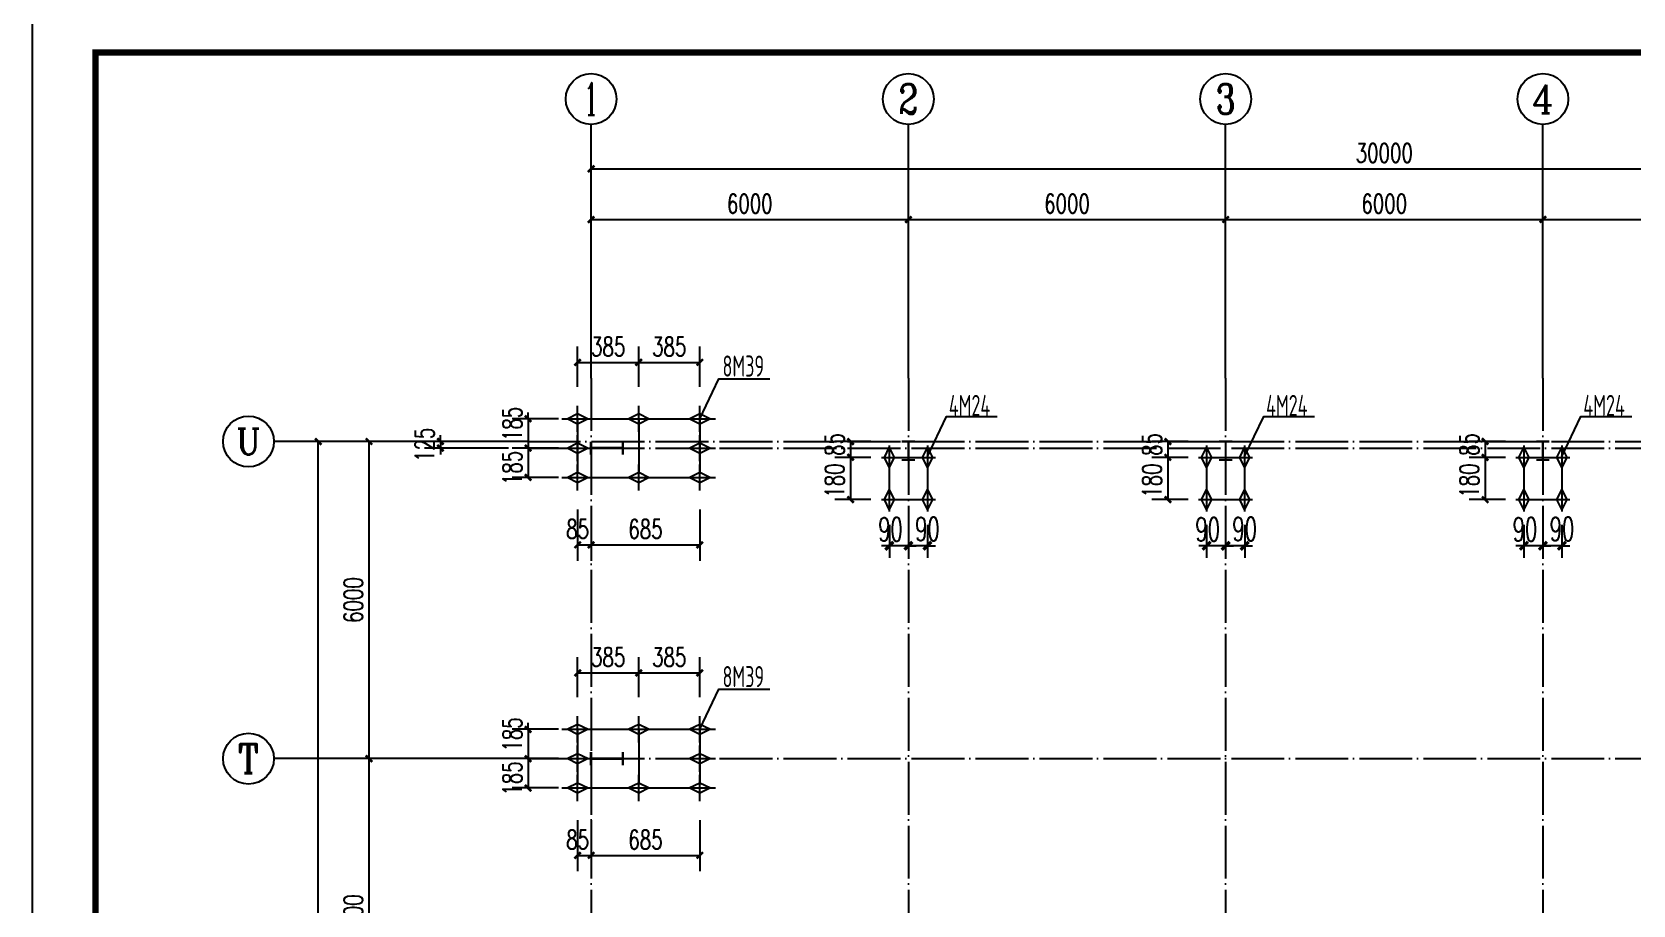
# Model space of a CAD drawing. Extents: x 14207793 to 14719554, y -1675802 to -1228715.
# Drawn here: x 14271205 to 14301482, y -1339819 to -1323302 of the extents above; entities that cross this region are included whole.
import ezdxf
from ezdxf.enums import TextEntityAlignment as Align

# ---------------------------------------------------------------- set-up
doc = ezdxf.new("R2010")
doc.units = 0
doc.header["$LTSCALE"] = 500
doc.header["$MEASUREMENT"] = 0
doc.linetypes.add('DOTE', pattern=[2.42, 2, -0.2, 0.02, -0.2])
doc.layers.get('0').update_dxf_attribs({"linetype": 'CONTINUOUS'})
doc.layers.get('DEFPOINTS').update_dxf_attribs({"color": 140, "linetype": 'CONTINUOUS'})
for name, color, linetype in [('AXIS', 3, 'CONTINUOUS'), ('AXIS_TEXT', 7, 'CONTINUOUS'), ('BOLT', 2, 'CONTINUOUS'), ('DIM', 3, 'CONTINUOUS'), ('DOTE', 8, 'DOTE'), ('PUB_TITLE', 4, 'CONTINUOUS')]:
    doc.layers.add(name, color=color, linetype=linetype)
doc.styles.add('_TCH_AXIS', font='COMPLEX', dxfattribs={"bigfont": 'GBCBIG'})
doc.styles.add('_TCH_DIM_T3', font='SIMPLEX', dxfattribs={"width": 0.705882, "bigfont": 'GBCBIG'})
doc.styles.add('COMPLEX', font='COMPLEX')
doc.styles.add('DIM_FONT', font='SIMPLEX.shx', dxfattribs={"width": 0.6})
doc.styles.add('TSSD_REIN', font='Tssdeng.shx', dxfattribs={"width": 0.65, "bigfont": 'hztxt.shx'})
doc.dimstyles.new('_TCH_ARCH&&120', dxfattribs={"dimtxt": 357, "dimasz": 120, "dimexe": 300, "dimexo": 360, "dimgap": 120, "dimtad": 1, "dimdec": 0, "dimzin": 0, "dimdsep": 46, "dimtxsty": '_TCH_DIM_T3', "dimblk": 'ARCHTICK', "dimcen": 0.09, "dimclrt": 7, "dimazin": 2, "dimtfac": 1, "dimtdec": 0, "dimtix": 1, "dimtmove": 2, "dimatfit": 3, "dimfxl": 0, "dimtolj": 1, "dimtzin": 0, "dimarcsym": 0})
doc.dimstyles.new('DIMN150', dxfattribs={"dimscale": 1.5, "dimtxt": 300, "dimasz": 100, "dimexe": 250, "dimexo": 300, "dimgap": 150, "dimtad": 1, "dimdec": 0, "dimzin": 0, "dimdsep": 46, "dimtxsty": 'DIM_FONT', "dimblk": 'ARCHTICK', "dimcen": 0.09, "dimclrt": 7, "dimazin": 2, "dimtfac": 1, "dimtdec": 0, "dimtix": 1, "dimtmove": 2, "dimatfit": 3, "dimldrblk": 'ARCHTICK', "dimfxl": 0, "dimtolj": 1, "dimtzin": 0, "dimarcsym": 0})

# ---------------------------------------------------------------- blocks, each defined once
blk = doc.blocks.new('_ArchTick')
at = {"color": 0, "linetype": 'ByBlock', "const_width": 0.4}
blk.add_lwpolyline([(-0.5, -0.5), (0.5, 0.5)], dxfattribs=at)
blk = doc.blocks.new('*D167')
at = {"layer": 'AXIS', "color": 0, "lineweight": -2}
for p, q in [((14280218.5228, -1337050), (14277278.5228, -1337050)), ((14277578.5228, -1343050), (14277578.5228, -1337050)), ((14280218.5228, -1343050), (14277278.5228, -1343050))]:
    blk.add_line(p, q, dxfattribs=at)
at = {"layer": 'DEFPOINTS', "color": 0}
for p in [(14277578.5228, -1337050), (14280578.5228, -1337050), (14280578.5228, -1343050)]:
    blk.add_point(p, dxfattribs=at)
at = {"layer": 'AXIS', "color": 0, "lineweight": -2, "xscale": 120, "yscale": 120, "zscale": 120}
for p, rotation in [((14277578.5228, -1337050), 90), ((14277578.5228, -1343050), 270)]:
    blk.add_blockref('_ArchTick', p, dxfattribs=dict(at, rotation=rotation))
at = {"layer": 'AXIS', "color": 7, "insert": (14277280.0228, -1340050), "char_height": 357, "attachment_point": 5, "rotation": 90, "style": '_TCH_DIM_T3'}
blk.add_mtext('\\A1;6000', dxfattribs=at)
blk = doc.blocks.new('*D168')
at = {"layer": 'AXIS', "color": 0, "lineweight": -2}
for p, q in [((14280218.5228, -1331050), (14277278.5228, -1331050)), ((14277578.5228, -1337050), (14277578.5228, -1331050)), ((14280218.5228, -1337050), (14277278.5228, -1337050))]:
    blk.add_line(p, q, dxfattribs=at)
at = {"layer": 'DEFPOINTS', "color": 0}
for p in [(14277578.5228, -1331050), (14280578.5228, -1331050), (14280578.5228, -1337050)]:
    blk.add_point(p, dxfattribs=at)
at = {"layer": 'AXIS', "color": 0, "lineweight": -2, "xscale": 120, "yscale": 120, "zscale": 120}
for p, rotation in [((14277578.5228, -1331050), 90), ((14277578.5228, -1337050), 270)]:
    blk.add_blockref('_ArchTick', p, dxfattribs=dict(at, rotation=rotation))
at = {"layer": 'AXIS', "color": 7, "insert": (14277280.0228, -1334050), "char_height": 357, "attachment_point": 5, "rotation": 90, "style": '_TCH_DIM_T3'}
blk.add_mtext('\\A1;6000', dxfattribs=at)
blk = doc.blocks.new('*D169')
at = {"layer": 'AXIS', "color": 0, "lineweight": -2}
for p, q in [((14280218.5228, -1331050), (14276318.5228, -1331050)), ((14276618.5228, -1441450), (14276618.5228, -1331050)), ((14280218.5228, -1441450), (14276318.5228, -1441450))]:
    blk.add_line(p, q, dxfattribs=at)
at = {"layer": 'DEFPOINTS', "color": 0}
for p in [(14276618.5228, -1331050), (14280578.5228, -1331050), (14280578.5228, -1441450)]:
    blk.add_point(p, dxfattribs=at)
at = {"layer": 'AXIS', "color": 0, "lineweight": -2, "xscale": 120, "yscale": 120, "zscale": 120}
for p, rotation in [((14276618.5228, -1331050), 90), ((14276618.5228, -1441450), 270)]:
    blk.add_blockref('_ArchTick', p, dxfattribs=dict(at, rotation=rotation))
at = {"layer": 'AXIS', "color": 7, "insert": (14276320.0228, -1386250), "char_height": 357, "attachment_point": 5, "rotation": 90, "style": '_TCH_DIM_T3'}
blk.add_mtext('\\A1;110400', dxfattribs=at)
blk = doc.blocks.new('*D176')
at = {"layer": 'AXIS', "color": 0, "lineweight": -2}
for p, q in [((14281778.5228, -1329490), (14281778.5228, -1326550)), ((14287778.5228, -1329490), (14287778.5228, -1326550)), ((14281778.5228, -1326850), (14287778.5228, -1326850))]:
    blk.add_line(p, q, dxfattribs=at)
at = {"layer": 'DEFPOINTS', "color": 0}
for p in [(14287778.5228, -1326850), (14281778.5228, -1329850), (14287778.5228, -1329850)]:
    blk.add_point(p, dxfattribs=at)
at = {"layer": 'AXIS', "color": 0, "lineweight": -2, "xscale": 120, "yscale": 120, "zscale": 120, "rotation": 180}
blk.add_blockref('_ArchTick', (14281778.5228, -1326850), dxfattribs=at)
at = {"layer": 'AXIS', "color": 0, "lineweight": -2, "xscale": 120, "yscale": 120, "zscale": 120}
blk.add_blockref('_ArchTick', (14287778.5228, -1326850), dxfattribs=at)
at = {"layer": 'AXIS', "color": 7, "insert": (14284778.5228, -1326551.5), "char_height": 357, "attachment_point": 5, "style": '_TCH_DIM_T3'}
blk.add_mtext('\\A1;6000', dxfattribs=at)
blk = doc.blocks.new('*D177')
at = {"layer": 'AXIS', "color": 0, "lineweight": -2}
for p, q in [((14287778.5228, -1329490), (14287778.5228, -1326550)), ((14293778.5228, -1329490), (14293778.5228, -1326550)), ((14287778.5228, -1326850), (14293778.5228, -1326850))]:
    blk.add_line(p, q, dxfattribs=at)
at = {"layer": 'DEFPOINTS', "color": 0}
for p in [(14293778.5228, -1326850), (14287778.5228, -1329850), (14293778.5228, -1329850)]:
    blk.add_point(p, dxfattribs=at)
at = {"layer": 'AXIS', "color": 0, "lineweight": -2, "xscale": 120, "yscale": 120, "zscale": 120, "rotation": 180}
blk.add_blockref('_ArchTick', (14287778.5228, -1326850), dxfattribs=at)
at = {"layer": 'AXIS', "color": 0, "lineweight": -2, "xscale": 120, "yscale": 120, "zscale": 120}
blk.add_blockref('_ArchTick', (14293778.5228, -1326850), dxfattribs=at)
at = {"layer": 'AXIS', "color": 7, "insert": (14290778.5228, -1326551.5), "char_height": 357, "attachment_point": 5, "style": '_TCH_DIM_T3'}
blk.add_mtext('\\A1;6000', dxfattribs=at)
blk = doc.blocks.new('*D178')
at = {"layer": 'AXIS', "color": 0, "lineweight": -2}
for p, q in [((14293778.5228, -1329490), (14293778.5228, -1326550)), ((14299778.5228, -1329490), (14299778.5228, -1326550)), ((14293778.5228, -1326850), (14299778.5228, -1326850))]:
    blk.add_line(p, q, dxfattribs=at)
at = {"layer": 'DEFPOINTS', "color": 0}
for p in [(14299778.5228, -1326850), (14293778.5228, -1329850), (14299778.5228, -1329850)]:
    blk.add_point(p, dxfattribs=at)
at = {"layer": 'AXIS', "color": 0, "lineweight": -2, "xscale": 120, "yscale": 120, "zscale": 120, "rotation": 180}
blk.add_blockref('_ArchTick', (14293778.5228, -1326850), dxfattribs=at)
at = {"layer": 'AXIS', "color": 0, "lineweight": -2, "xscale": 120, "yscale": 120, "zscale": 120}
blk.add_blockref('_ArchTick', (14299778.5228, -1326850), dxfattribs=at)
at = {"layer": 'AXIS', "color": 7, "insert": (14296778.5228, -1326551.5), "char_height": 357, "attachment_point": 5, "style": '_TCH_DIM_T3'}
blk.add_mtext('\\A1;6000', dxfattribs=at)
blk = doc.blocks.new('*D179')
at = {"layer": 'AXIS', "color": 0, "lineweight": -2}
for p, q in [((14299778.5228, -1329490), (14299778.5228, -1326550)), ((14305778.5228, -1329490), (14305778.5228, -1326550)), ((14299778.5228, -1326850), (14305778.5228, -1326850))]:
    blk.add_line(p, q, dxfattribs=at)
at = {"layer": 'DEFPOINTS', "color": 0}
for p in [(14305778.5228, -1326850), (14299778.5228, -1329850), (14305778.5228, -1329850)]:
    blk.add_point(p, dxfattribs=at)
at = {"layer": 'AXIS', "color": 0, "lineweight": -2, "xscale": 120, "yscale": 120, "zscale": 120, "rotation": 180}
blk.add_blockref('_ArchTick', (14299778.5228, -1326850), dxfattribs=at)
at = {"layer": 'AXIS', "color": 0, "lineweight": -2, "xscale": 120, "yscale": 120, "zscale": 120}
blk.add_blockref('_ArchTick', (14305778.5228, -1326850), dxfattribs=at)
at = {"layer": 'AXIS', "color": 7, "insert": (14302778.5228, -1326551.5), "char_height": 357, "attachment_point": 5, "style": '_TCH_DIM_T3'}
blk.add_mtext('\\A1;6000', dxfattribs=at)
blk = doc.blocks.new('*D181')
at = {"layer": 'AXIS', "color": 0, "lineweight": -2}
for p, q in [((14281778.5228, -1329490), (14281778.5228, -1325590)), ((14311778.5228, -1329490), (14311778.5228, -1325590)), ((14281778.5228, -1325890), (14311778.5228, -1325890))]:
    blk.add_line(p, q, dxfattribs=at)
at = {"layer": 'DEFPOINTS', "color": 0}
for p in [(14311778.5228, -1325890), (14281778.5228, -1329850), (14311778.5228, -1329850)]:
    blk.add_point(p, dxfattribs=at)
at = {"layer": 'AXIS', "color": 0, "lineweight": -2, "xscale": 120, "yscale": 120, "zscale": 120, "rotation": 180}
blk.add_blockref('_ArchTick', (14281778.5228, -1325890), dxfattribs=at)
at = {"layer": 'AXIS', "color": 0, "lineweight": -2, "xscale": 120, "yscale": 120, "zscale": 120}
blk.add_blockref('_ArchTick', (14311778.5228, -1325890), dxfattribs=at)
at = {"layer": 'AXIS', "color": 7, "insert": (14296778.5228, -1325591.5), "char_height": 357, "attachment_point": 5, "style": '_TCH_DIM_T3'}
blk.add_mtext('\\A1;30000', dxfattribs=at)
blk = doc.blocks.new('_AXISO')
blk.add_circle((0, 0), 0.5)
at = {"layer": 'AXIS_TEXT', "style": 'COMPLEX', "width": 1.041667}
blk.add_attdef('A', text='', height=0.56, dxfattribs=at).set_placement((-0.25, -0.28), (0.25, -0.28), align=Align.FIT)
blk = doc.blocks.new('A$C26C85C36')
at = {"color": 6, "const_width": 40}
for points in [[(-125, 0), (125, 0)], [(0, 0), (0, -350)], [(-125, -350), (125, -350)]]:
    blk.add_lwpolyline(points, dxfattribs=at)
blk = doc.blocks.new('*D1205')
at = {"layer": 'AXIS', "color": 0, "lineweight": -2}
for p, q in [((14287779, -1332625), (14287779, -1333248)), ((14288139, -1332625), (14288139, -1333248)), ((14287779, -1333023), (14287629, -1333023)), ((14288139, -1333023), (14287779, -1333023)), ((14288139, -1333023), (14288289, -1333023))]:
    blk.add_line(p, q, dxfattribs=at)
at = {"layer": 'DEFPOINTS', "color": 0}
for p in [(14287779, -1332175), (14288139, -1332175), (14287779, -1333023)]:
    blk.add_point(p, dxfattribs=at)
at = {"layer": 'AXIS', "color": 0, "lineweight": -2, "xscale": 150, "yscale": 150, "zscale": 150}
blk.add_blockref('_ArchTick', (14287779, -1333023), dxfattribs=at)
at = {"layer": 'AXIS', "color": 0, "lineweight": -2, "xscale": 150, "yscale": 150, "zscale": 150, "rotation": 180}
blk.add_blockref('_ArchTick', (14288139, -1333023), dxfattribs=at)
at = {"layer": 'AXIS', "color": 7, "insert": (14288139, -1332705), "char_height": 450, "attachment_point": 5, "style": 'DIM_FONT'}
blk.add_mtext('\\A1;90', dxfattribs=at)
blk = doc.blocks.new('*D1206')
at = {"layer": 'AXIS', "color": 0, "lineweight": -2}
for p, q in [((14287419, -1332625), (14287419, -1333248)), ((14287779, -1332625), (14287779, -1333248)), ((14287419, -1333023), (14287269, -1333023)), ((14287779, -1333023), (14287419, -1333023)), ((14287779, -1333023), (14287929, -1333023))]:
    blk.add_line(p, q, dxfattribs=at)
at = {"layer": 'DEFPOINTS', "color": 0}
for p in [(14287419, -1332175), (14287779, -1332175), (14287419, -1333023)]:
    blk.add_point(p, dxfattribs=at)
at = {"layer": 'AXIS', "color": 0, "lineweight": -2, "xscale": 150, "yscale": 150, "zscale": 150}
blk.add_blockref('_ArchTick', (14287419, -1333023), dxfattribs=at)
at = {"layer": 'AXIS', "color": 0, "lineweight": -2, "xscale": 150, "yscale": 150, "zscale": 150, "rotation": 180}
blk.add_blockref('_ArchTick', (14287779, -1333023), dxfattribs=at)
at = {"layer": 'AXIS', "color": 7, "insert": (14287440, -1332712), "char_height": 450, "attachment_point": 5, "style": 'DIM_FONT'}
blk.add_mtext('\\A1;90', dxfattribs=at)
blk = doc.blocks.new('*D1207')
at = {"layer": 'AXIS', "color": 0, "lineweight": -2}
for p, q in [((14287069, -1331050), (14286386, -1331050)), ((14286686, -1331050), (14286686, -1331350)), ((14287069, -1331350), (14286386, -1331350))]:
    blk.add_line(p, q, dxfattribs=at)
at = {"layer": 'DEFPOINTS', "color": 0}
for p in [(14287429, -1331050), (14286686, -1331350), (14287429, -1331350)]:
    blk.add_point(p, dxfattribs=at)
at = {"layer": 'AXIS', "color": 0, "lineweight": -2, "xscale": 120, "yscale": 120, "zscale": 120}
for p, rotation in [((14286686, -1331050), 90), ((14286686, -1331350), 270)]:
    blk.add_blockref('_ArchTick', p, dxfattribs=dict(at, rotation=rotation))
at = {"layer": 'AXIS', "color": 7, "insert": (14286386, -1331107), "char_height": 357, "attachment_point": 5, "rotation": 90, "style": '_TCH_DIM_T3'}
blk.add_mtext('\\A1;85', dxfattribs=at)
blk = doc.blocks.new('*D1208')
at = {"layer": 'AXIS', "color": 0, "lineweight": -2}
for p, q in [((14287069, -1331350), (14286386, -1331350)), ((14286686, -1331350), (14286686, -1332150)), ((14287069, -1332150), (14286386, -1332150))]:
    blk.add_line(p, q, dxfattribs=at)
at = {"layer": 'DEFPOINTS', "color": 0}
for p in [(14287429, -1331350), (14286686, -1332150), (14287429, -1332150)]:
    blk.add_point(p, dxfattribs=at)
at = {"layer": 'AXIS', "color": 0, "lineweight": -2, "xscale": 120, "yscale": 120, "zscale": 120}
for p, rotation in [((14286686, -1331350), 90), ((14286686, -1332150), 270)]:
    blk.add_blockref('_ArchTick', p, dxfattribs=dict(at, rotation=rotation))
at = {"layer": 'AXIS', "color": 7, "insert": (14286386, -1331790), "char_height": 357, "attachment_point": 5, "rotation": 90, "style": '_TCH_DIM_T3'}
blk.add_mtext('\\A1;180', dxfattribs=at)
blk = doc.blocks.new('*D1209')
at = {"layer": 'AXIS', "color": 0, "lineweight": -2}
for p, q in [((14293779, -1332625), (14293779, -1333248)), ((14294139, -1332625), (14294139, -1333248)), ((14293779, -1333023), (14293629, -1333023)), ((14294139, -1333023), (14293779, -1333023)), ((14294139, -1333023), (14294289, -1333023))]:
    blk.add_line(p, q, dxfattribs=at)
at = {"layer": 'DEFPOINTS', "color": 0}
for p in [(14293779, -1332175), (14294139, -1332175), (14293779, -1333023)]:
    blk.add_point(p, dxfattribs=at)
at = {"layer": 'AXIS', "color": 0, "lineweight": -2, "xscale": 150, "yscale": 150, "zscale": 150}
blk.add_blockref('_ArchTick', (14293779, -1333023), dxfattribs=at)
at = {"layer": 'AXIS', "color": 0, "lineweight": -2, "xscale": 150, "yscale": 150, "zscale": 150, "rotation": 180}
blk.add_blockref('_ArchTick', (14294139, -1333023), dxfattribs=at)
at = {"layer": 'AXIS', "color": 7, "insert": (14294139, -1332705), "char_height": 450, "attachment_point": 5, "style": 'DIM_FONT'}
blk.add_mtext('\\A1;90', dxfattribs=at)
blk = doc.blocks.new('*D1210')
at = {"layer": 'AXIS', "color": 0, "lineweight": -2}
for p, q in [((14293419, -1332625), (14293419, -1333248)), ((14293779, -1332625), (14293779, -1333248)), ((14293419, -1333023), (14293269, -1333023)), ((14293779, -1333023), (14293419, -1333023)), ((14293779, -1333023), (14293929, -1333023))]:
    blk.add_line(p, q, dxfattribs=at)
at = {"layer": 'DEFPOINTS', "color": 0}
for p in [(14293419, -1332175), (14293779, -1332175), (14293419, -1333023)]:
    blk.add_point(p, dxfattribs=at)
at = {"layer": 'AXIS', "color": 0, "lineweight": -2, "xscale": 150, "yscale": 150, "zscale": 150}
blk.add_blockref('_ArchTick', (14293419, -1333023), dxfattribs=at)
at = {"layer": 'AXIS', "color": 0, "lineweight": -2, "xscale": 150, "yscale": 150, "zscale": 150, "rotation": 180}
blk.add_blockref('_ArchTick', (14293779, -1333023), dxfattribs=at)
at = {"layer": 'AXIS', "color": 7, "insert": (14293440, -1332712), "char_height": 450, "attachment_point": 5, "style": 'DIM_FONT'}
blk.add_mtext('\\A1;90', dxfattribs=at)
blk = doc.blocks.new('*D1211')
at = {"layer": 'AXIS', "color": 0, "lineweight": -2}
for p, q in [((14293069, -1331050), (14292386, -1331050)), ((14292686, -1331050), (14292686, -1331350)), ((14293069, -1331350), (14292386, -1331350))]:
    blk.add_line(p, q, dxfattribs=at)
at = {"layer": 'DEFPOINTS', "color": 0}
for p in [(14293429, -1331050), (14292686, -1331350), (14293429, -1331350)]:
    blk.add_point(p, dxfattribs=at)
at = {"layer": 'AXIS', "color": 0, "lineweight": -2, "xscale": 120, "yscale": 120, "zscale": 120}
for p, rotation in [((14292686, -1331050), 90), ((14292686, -1331350), 270)]:
    blk.add_blockref('_ArchTick', p, dxfattribs=dict(at, rotation=rotation))
at = {"layer": 'AXIS', "color": 7, "insert": (14292386, -1331107), "char_height": 357, "attachment_point": 5, "rotation": 90, "style": '_TCH_DIM_T3'}
blk.add_mtext('\\A1;85', dxfattribs=at)
blk = doc.blocks.new('*D1212')
at = {"layer": 'AXIS', "color": 0, "lineweight": -2}
for p, q in [((14293069, -1331350), (14292386, -1331350)), ((14292686, -1331350), (14292686, -1332150)), ((14293069, -1332150), (14292386, -1332150))]:
    blk.add_line(p, q, dxfattribs=at)
at = {"layer": 'DEFPOINTS', "color": 0}
for p in [(14293429, -1331350), (14292686, -1332150), (14293429, -1332150)]:
    blk.add_point(p, dxfattribs=at)
at = {"layer": 'AXIS', "color": 0, "lineweight": -2, "xscale": 120, "yscale": 120, "zscale": 120}
for p, rotation in [((14292686, -1331350), 90), ((14292686, -1332150), 270)]:
    blk.add_blockref('_ArchTick', p, dxfattribs=dict(at, rotation=rotation))
at = {"layer": 'AXIS', "color": 7, "insert": (14292386, -1331790), "char_height": 357, "attachment_point": 5, "rotation": 90, "style": '_TCH_DIM_T3'}
blk.add_mtext('\\A1;180', dxfattribs=at)
blk = doc.blocks.new('*D1213')
at = {"layer": 'AXIS', "color": 0, "lineweight": -2}
for p, q in [((14299779, -1332625), (14299779, -1333248)), ((14300139, -1332625), (14300139, -1333248)), ((14299779, -1333023), (14299629, -1333023)), ((14300139, -1333023), (14299779, -1333023)), ((14300139, -1333023), (14300289, -1333023))]:
    blk.add_line(p, q, dxfattribs=at)
at = {"layer": 'DEFPOINTS', "color": 0}
for p in [(14299779, -1332175), (14300139, -1332175), (14299779, -1333023)]:
    blk.add_point(p, dxfattribs=at)
at = {"layer": 'AXIS', "color": 0, "lineweight": -2, "xscale": 150, "yscale": 150, "zscale": 150}
blk.add_blockref('_ArchTick', (14299779, -1333023), dxfattribs=at)
at = {"layer": 'AXIS', "color": 0, "lineweight": -2, "xscale": 150, "yscale": 150, "zscale": 150, "rotation": 180}
blk.add_blockref('_ArchTick', (14300139, -1333023), dxfattribs=at)
at = {"layer": 'AXIS', "color": 7, "insert": (14300139, -1332705), "char_height": 450, "attachment_point": 5, "style": 'DIM_FONT'}
blk.add_mtext('\\A1;90', dxfattribs=at)
blk = doc.blocks.new('*D1214')
at = {"layer": 'AXIS', "color": 0, "lineweight": -2}
for p, q in [((14299419, -1332625), (14299419, -1333248)), ((14299779, -1332625), (14299779, -1333248)), ((14299419, -1333023), (14299269, -1333023)), ((14299779, -1333023), (14299419, -1333023)), ((14299779, -1333023), (14299929, -1333023))]:
    blk.add_line(p, q, dxfattribs=at)
at = {"layer": 'DEFPOINTS', "color": 0}
for p in [(14299419, -1332175), (14299779, -1332175), (14299419, -1333023)]:
    blk.add_point(p, dxfattribs=at)
at = {"layer": 'AXIS', "color": 0, "lineweight": -2, "xscale": 150, "yscale": 150, "zscale": 150}
blk.add_blockref('_ArchTick', (14299419, -1333023), dxfattribs=at)
at = {"layer": 'AXIS', "color": 0, "lineweight": -2, "xscale": 150, "yscale": 150, "zscale": 150, "rotation": 180}
blk.add_blockref('_ArchTick', (14299779, -1333023), dxfattribs=at)
at = {"layer": 'AXIS', "color": 7, "insert": (14299440, -1332712), "char_height": 450, "attachment_point": 5, "style": 'DIM_FONT'}
blk.add_mtext('\\A1;90', dxfattribs=at)
blk = doc.blocks.new('*D1215')
at = {"layer": 'AXIS', "color": 0, "lineweight": -2}
for p, q in [((14299069, -1331050), (14298386, -1331050)), ((14298686, -1331050), (14298686, -1331350)), ((14299069, -1331350), (14298386, -1331350))]:
    blk.add_line(p, q, dxfattribs=at)
at = {"layer": 'DEFPOINTS', "color": 0}
for p in [(14299429, -1331050), (14298686, -1331350), (14299429, -1331350)]:
    blk.add_point(p, dxfattribs=at)
at = {"layer": 'AXIS', "color": 0, "lineweight": -2, "xscale": 120, "yscale": 120, "zscale": 120}
for p, rotation in [((14298686, -1331050), 90), ((14298686, -1331350), 270)]:
    blk.add_blockref('_ArchTick', p, dxfattribs=dict(at, rotation=rotation))
at = {"layer": 'AXIS', "color": 7, "insert": (14298386, -1331107), "char_height": 357, "attachment_point": 5, "rotation": 90, "style": '_TCH_DIM_T3'}
blk.add_mtext('\\A1;85', dxfattribs=at)
blk = doc.blocks.new('*D1216')
at = {"layer": 'AXIS', "color": 0, "lineweight": -2}
for p, q in [((14299069, -1331350), (14298386, -1331350)), ((14298686, -1331350), (14298686, -1332150)), ((14299069, -1332150), (14298386, -1332150))]:
    blk.add_line(p, q, dxfattribs=at)
at = {"layer": 'DEFPOINTS', "color": 0}
for p in [(14299429, -1331350), (14298686, -1332150), (14299429, -1332150)]:
    blk.add_point(p, dxfattribs=at)
at = {"layer": 'AXIS', "color": 0, "lineweight": -2, "xscale": 120, "yscale": 120, "zscale": 120}
for p, rotation in [((14298686, -1331350), 90), ((14298686, -1332150), 270)]:
    blk.add_blockref('_ArchTick', p, dxfattribs=dict(at, rotation=rotation))
at = {"layer": 'AXIS', "color": 7, "insert": (14298386, -1331790), "char_height": 357, "attachment_point": 5, "rotation": 90, "style": '_TCH_DIM_T3'}
blk.add_mtext('\\A1;180', dxfattribs=at)
blk = doc.blocks.new('*D1221')
at = {"layer": 'AXIS', "color": 0, "lineweight": -2}
for p, q in [((14278928, -1331050), (14278928, -1330930)), ((14280219, -1331050), (14278628, -1331050)), ((14280219, -1331175), (14278628, -1331175)), ((14278928, -1331050), (14278928, -1331175)), ((14278928, -1331175), (14278928, -1331295))]:
    blk.add_line(p, q, dxfattribs=at)
at = {"layer": 'DEFPOINTS', "color": 0}
for p in [(14278928, -1331175), (14280579, -1331050), (14280579, -1331175)]:
    blk.add_point(p, dxfattribs=at)
at = {"layer": 'AXIS', "color": 0, "lineweight": -2, "xscale": 120, "yscale": 120, "zscale": 120}
for p, rotation in [((14278928, -1331050), 270), ((14278928, -1331175), 90)]:
    blk.add_blockref('_ArchTick', p, dxfattribs=dict(at, rotation=rotation))
at = {"layer": 'AXIS', "color": 7, "insert": (14278629, -1331112), "char_height": 357, "attachment_point": 5, "rotation": 90, "style": '_TCH_DIM_T3'}
blk.add_mtext('\\A1;125', dxfattribs=at)
blk = doc.blocks.new('A$C3FC647B0')
at = {"color": 6, "const_width": 50}
for points in [[(0, 125), (0, -125)], [(0, 0), (600, 0)], [(600, 125), (600, -125)]]:
    blk.add_lwpolyline(points, dxfattribs=at)
blk = doc.blocks.new('A$C373D4424')
at = {"layer": 'BOLT'}
for p, q in [((-300, 0), (300, 0)), ((0, -248), (0, 248))]:
    blk.add_line(p, q, dxfattribs=at)
blk.add_lwpolyline([(0, -100), (-200, 0), (0, 100), (200, 0)], close=True, dxfattribs=at)
blk = doc.blocks.new('*D1224')
at = {"layer": 'AXIS', "color": 0, "lineweight": -2}
for p, q in [((14281164, -1330620), (14280286, -1330620)), ((14280586, -1330620), (14280586, -1330500)), ((14280586, -1330620), (14280586, -1331175)), ((14281164, -1331175), (14280286, -1331175)), ((14280586, -1331175), (14280586, -1331295))]:
    blk.add_line(p, q, dxfattribs=at)
at = {"layer": 'DEFPOINTS', "color": 0}
for p in [(14281524, -1330620), (14280586, -1331175), (14281524, -1331175)]:
    blk.add_point(p, dxfattribs=at)
at = {"layer": 'AXIS', "color": 0, "lineweight": -2, "xscale": 120, "yscale": 120, "zscale": 120}
for p, rotation in [((14280586, -1330620), 270), ((14280586, -1331175), 90)]:
    blk.add_blockref('_ArchTick', p, dxfattribs=dict(at, rotation=rotation))
at = {"layer": 'AXIS', "color": 7, "insert": (14280290, -1330718), "char_height": 357, "attachment_point": 5, "rotation": 90, "style": '_TCH_DIM_T3'}
blk.add_mtext('\\A1;185', dxfattribs=at)
blk = doc.blocks.new('*D1225')
at = {"layer": 'AXIS', "color": 0, "lineweight": -2}
for p, q in [((14281164, -1331175), (14280286, -1331175)), ((14280586, -1331175), (14280586, -1331730)), ((14281164, -1331730), (14280286, -1331730))]:
    blk.add_line(p, q, dxfattribs=at)
at = {"layer": 'DEFPOINTS', "color": 0}
for p in [(14281524, -1331175), (14280586, -1331730), (14281524, -1331730)]:
    blk.add_point(p, dxfattribs=at)
at = {"layer": 'AXIS', "color": 0, "lineweight": -2, "xscale": 120, "yscale": 120, "zscale": 120}
for p, rotation in [((14280586, -1331175), 90), ((14280586, -1331730), 270)]:
    blk.add_blockref('_ArchTick', p, dxfattribs=dict(at, rotation=rotation))
at = {"layer": 'AXIS', "color": 7, "insert": (14280287, -1331550), "char_height": 357, "attachment_point": 5, "rotation": 90, "style": '_TCH_DIM_T3'}
blk.add_mtext('\\A1;185', dxfattribs=at)
blk = doc.blocks.new('*D1226')
at = {"layer": 'AXIS', "color": 0, "lineweight": -2}
for p, q in [((14281524, -1332338), (14281524, -1333305)), ((14281779, -1332338), (14281779, -1333305)), ((14281524, -1333005), (14281779, -1333005))]:
    blk.add_line(p, q, dxfattribs=at)
at = {"layer": 'DEFPOINTS', "color": 0}
for p in [(14281524, -1331978), (14281779, -1331978), (14281779, -1333005)]:
    blk.add_point(p, dxfattribs=at)
at = {"layer": 'AXIS', "color": 0, "lineweight": -2, "xscale": 120, "yscale": 120, "zscale": 120, "rotation": 180}
blk.add_blockref('_ArchTick', (14281524, -1333005), dxfattribs=at)
at = {"layer": 'AXIS', "color": 0, "lineweight": -2, "xscale": 120, "yscale": 120, "zscale": 120}
blk.add_blockref('_ArchTick', (14281779, -1333005), dxfattribs=at)
at = {"layer": 'AXIS', "color": 7, "insert": (14281524, -1332707), "char_height": 357, "attachment_point": 5, "style": '_TCH_DIM_T3'}
blk.add_mtext('\\A1;85', dxfattribs=at)
blk = doc.blocks.new('*D1227')
at = {"layer": 'AXIS', "color": 0, "lineweight": -2}
for p, q in [((14281779, -1332338), (14281779, -1333305)), ((14283834, -1332338), (14283834, -1333305)), ((14281779, -1333005), (14283834, -1333005))]:
    blk.add_line(p, q, dxfattribs=at)
at = {"layer": 'DEFPOINTS', "color": 0}
for p in [(14281779, -1331978), (14283834, -1331978), (14283834, -1333005)]:
    blk.add_point(p, dxfattribs=at)
at = {"layer": 'AXIS', "color": 0, "lineweight": -2, "xscale": 120, "yscale": 120, "zscale": 120, "rotation": 180}
blk.add_blockref('_ArchTick', (14281779, -1333005), dxfattribs=at)
at = {"layer": 'AXIS', "color": 0, "lineweight": -2, "xscale": 120, "yscale": 120, "zscale": 120}
blk.add_blockref('_ArchTick', (14283834, -1333005), dxfattribs=at)
at = {"layer": 'AXIS', "color": 7, "insert": (14282806, -1332707), "char_height": 357, "attachment_point": 5, "style": '_TCH_DIM_T3'}
blk.add_mtext('\\A1;685', dxfattribs=at)
blk = doc.blocks.new('*D1228')
at = {"layer": 'AXIS', "color": 0, "lineweight": -2}
for p, q in [((14281524, -1330013), (14281524, -1329253)), ((14282679, -1330013), (14282679, -1329253)), ((14281524, -1329553), (14282679, -1329553))]:
    blk.add_line(p, q, dxfattribs=at)
at = {"layer": 'DEFPOINTS', "color": 0}
for p in [(14282679, -1329553), (14281524, -1330373), (14282679, -1330373)]:
    blk.add_point(p, dxfattribs=at)
at = {"layer": 'AXIS', "color": 0, "lineweight": -2, "xscale": 120, "yscale": 120, "zscale": 120, "rotation": 180}
blk.add_blockref('_ArchTick', (14281524, -1329553), dxfattribs=at)
at = {"layer": 'AXIS', "color": 0, "lineweight": -2, "xscale": 120, "yscale": 120, "zscale": 120}
blk.add_blockref('_ArchTick', (14282679, -1329553), dxfattribs=at)
at = {"layer": 'AXIS', "color": 7, "insert": (14282101, -1329254), "char_height": 357, "attachment_point": 5, "style": '_TCH_DIM_T3'}
blk.add_mtext('\\A1;385', dxfattribs=at)
blk = doc.blocks.new('*D1229')
at = {"layer": 'AXIS', "color": 0, "lineweight": -2}
for p, q in [((14282679, -1330013), (14282679, -1329253)), ((14283834, -1330013), (14283834, -1329253)), ((14282679, -1329553), (14283834, -1329553))]:
    blk.add_line(p, q, dxfattribs=at)
at = {"layer": 'DEFPOINTS', "color": 0}
for p in [(14283834, -1329553), (14282679, -1330373), (14283834, -1330373)]:
    blk.add_point(p, dxfattribs=at)
at = {"layer": 'AXIS', "color": 0, "lineweight": -2, "xscale": 120, "yscale": 120, "zscale": 120, "rotation": 180}
blk.add_blockref('_ArchTick', (14282679, -1329553), dxfattribs=at)
at = {"layer": 'AXIS', "color": 0, "lineweight": -2, "xscale": 120, "yscale": 120, "zscale": 120}
blk.add_blockref('_ArchTick', (14283834, -1329553), dxfattribs=at)
at = {"layer": 'AXIS', "color": 7, "insert": (14283256, -1329254), "char_height": 357, "attachment_point": 5, "style": '_TCH_DIM_T3'}
blk.add_mtext('\\A1;385', dxfattribs=at)
blk = doc.blocks.new('*D1236')
at = {"layer": 'AXIS', "color": 0, "lineweight": -2}
for p, q in [((14280586, -1336495), (14280586, -1336375)), ((14281164, -1336495), (14280286, -1336495)), ((14280586, -1336495), (14280586, -1337050)), ((14281164, -1337050), (14280286, -1337050)), ((14280586, -1337050), (14280586, -1337170))]:
    blk.add_line(p, q, dxfattribs=at)
at = {"layer": 'DEFPOINTS', "color": 0}
for p in [(14281524, -1336495), (14280586, -1337050), (14281524, -1337050)]:
    blk.add_point(p, dxfattribs=at)
at = {"layer": 'AXIS', "color": 0, "lineweight": -2, "xscale": 120, "yscale": 120, "zscale": 120}
for p, rotation in [((14280586, -1336495), 270), ((14280586, -1337050), 90)]:
    blk.add_blockref('_ArchTick', p, dxfattribs=dict(at, rotation=rotation))
at = {"layer": 'AXIS', "color": 7, "insert": (14280290, -1336593), "char_height": 357, "attachment_point": 5, "rotation": 90, "style": '_TCH_DIM_T3'}
blk.add_mtext('\\A1;185', dxfattribs=at)
blk = doc.blocks.new('*D1237')
at = {"layer": 'AXIS', "color": 0, "lineweight": -2}
for p, q in [((14281164, -1337050), (14280286, -1337050)), ((14280586, -1337050), (14280586, -1337605)), ((14281164, -1337605), (14280286, -1337605))]:
    blk.add_line(p, q, dxfattribs=at)
at = {"layer": 'DEFPOINTS', "color": 0}
for p in [(14281524, -1337050), (14280586, -1337605), (14281524, -1337605)]:
    blk.add_point(p, dxfattribs=at)
at = {"layer": 'AXIS', "color": 0, "lineweight": -2, "xscale": 120, "yscale": 120, "zscale": 120}
for p, rotation in [((14280586, -1337050), 90), ((14280586, -1337605), 270)]:
    blk.add_blockref('_ArchTick', p, dxfattribs=dict(at, rotation=rotation))
at = {"layer": 'AXIS', "color": 7, "insert": (14280287, -1337425), "char_height": 357, "attachment_point": 5, "rotation": 90, "style": '_TCH_DIM_T3'}
blk.add_mtext('\\A1;185', dxfattribs=at)
blk = doc.blocks.new('*D1238')
at = {"layer": 'AXIS', "color": 0, "lineweight": -2}
for p, q in [((14281524, -1338212), (14281524, -1339180)), ((14281779, -1338212), (14281779, -1339180)), ((14281524, -1338880), (14281779, -1338880))]:
    blk.add_line(p, q, dxfattribs=at)
at = {"layer": 'DEFPOINTS', "color": 0}
for p in [(14281524, -1337852), (14281779, -1337852), (14281779, -1338880)]:
    blk.add_point(p, dxfattribs=at)
at = {"layer": 'AXIS', "color": 0, "lineweight": -2, "xscale": 120, "yscale": 120, "zscale": 120, "rotation": 180}
blk.add_blockref('_ArchTick', (14281524, -1338880), dxfattribs=at)
at = {"layer": 'AXIS', "color": 0, "lineweight": -2, "xscale": 120, "yscale": 120, "zscale": 120}
blk.add_blockref('_ArchTick', (14281779, -1338880), dxfattribs=at)
at = {"layer": 'AXIS', "color": 7, "insert": (14281524, -1338582), "char_height": 357, "attachment_point": 5, "style": '_TCH_DIM_T3'}
blk.add_mtext('\\A1;85', dxfattribs=at)
blk = doc.blocks.new('*D1239')
at = {"layer": 'AXIS', "color": 0, "lineweight": -2}
for p, q in [((14281779, -1338213), (14281779, -1339180)), ((14283834, -1338213), (14283834, -1339180)), ((14281779, -1338880), (14283834, -1338880))]:
    blk.add_line(p, q, dxfattribs=at)
at = {"layer": 'DEFPOINTS', "color": 0}
for p in [(14281779, -1337853), (14283834, -1337853), (14283834, -1338880)]:
    blk.add_point(p, dxfattribs=at)
at = {"layer": 'AXIS', "color": 0, "lineweight": -2, "xscale": 120, "yscale": 120, "zscale": 120, "rotation": 180}
blk.add_blockref('_ArchTick', (14281779, -1338880), dxfattribs=at)
at = {"layer": 'AXIS', "color": 0, "lineweight": -2, "xscale": 120, "yscale": 120, "zscale": 120}
blk.add_blockref('_ArchTick', (14283834, -1338880), dxfattribs=at)
at = {"layer": 'AXIS', "color": 7, "insert": (14282806, -1338582), "char_height": 357, "attachment_point": 5, "style": '_TCH_DIM_T3'}
blk.add_mtext('\\A1;685', dxfattribs=at)
blk = doc.blocks.new('*D1240')
at = {"layer": 'AXIS', "color": 0, "lineweight": -2}
for p, q in [((14281524, -1335888), (14281524, -1335128)), ((14282679, -1335888), (14282679, -1335128)), ((14281524, -1335428), (14282679, -1335428))]:
    blk.add_line(p, q, dxfattribs=at)
at = {"layer": 'DEFPOINTS', "color": 0}
for p in [(14282679, -1335428), (14281524, -1336248), (14282679, -1336248)]:
    blk.add_point(p, dxfattribs=at)
at = {"layer": 'AXIS', "color": 0, "lineweight": -2, "xscale": 120, "yscale": 120, "zscale": 120, "rotation": 180}
blk.add_blockref('_ArchTick', (14281524, -1335428), dxfattribs=at)
at = {"layer": 'AXIS', "color": 0, "lineweight": -2, "xscale": 120, "yscale": 120, "zscale": 120}
blk.add_blockref('_ArchTick', (14282679, -1335428), dxfattribs=at)
at = {"layer": 'AXIS', "color": 7, "insert": (14282101, -1335129), "char_height": 357, "attachment_point": 5, "style": '_TCH_DIM_T3'}
blk.add_mtext('\\A1;385', dxfattribs=at)
blk = doc.blocks.new('*D1241')
at = {"layer": 'AXIS', "color": 0, "lineweight": -2}
for p, q in [((14282679, -1335888), (14282679, -1335128)), ((14283834, -1335888), (14283834, -1335128)), ((14282679, -1335428), (14283834, -1335428))]:
    blk.add_line(p, q, dxfattribs=at)
at = {"layer": 'DEFPOINTS', "color": 0}
for p in [(14283834, -1335428), (14282679, -1336248), (14283834, -1336248)]:
    blk.add_point(p, dxfattribs=at)
at = {"layer": 'AXIS', "color": 0, "lineweight": -2, "xscale": 120, "yscale": 120, "zscale": 120, "rotation": 180}
blk.add_blockref('_ArchTick', (14282679, -1335428), dxfattribs=at)
at = {"layer": 'AXIS', "color": 0, "lineweight": -2, "xscale": 120, "yscale": 120, "zscale": 120}
blk.add_blockref('_ArchTick', (14283834, -1335428), dxfattribs=at)
at = {"layer": 'AXIS', "color": 7, "insert": (14283256, -1335129), "char_height": 357, "attachment_point": 5, "style": '_TCH_DIM_T3'}
blk.add_mtext('\\A1;385', dxfattribs=at)

msp = doc.modelspace()

# ---------------------------------------------------------------- linework, layer by layer
at = {"layer": 'AXIS'}
for p, q in [((14281778.52, -1329850), (14281778.52, -1325050)), ((14287778.52, -1329850), (14287778.52, -1325050)), ((14293778.52, -1329850), (14293778.52, -1325050)), ((14299778.52, -1329850), (14299778.52, -1325050)), ((14280578.52, -1331050), (14275778.52, -1331050)), ((14287988.52, -1332150), (14288288.52, -1332150)), ((14293988.52, -1332150), (14294288.52, -1332150)), ((14299988.52, -1332150), (14300288.52, -1332150)), ((14280578.52, -1337050), (14275778.52, -1337050))]:
    msp.add_line(p, q, dxfattribs=at)
at = {"layer": 'BOLT'}
for p, q in [((14287418.52, -1331125), (14287418.52, -1331575)), ((14288138.52, -1331125), (14288138.52, -1331575)), ((14293418.52, -1331125), (14293418.52, -1331575)), ((14294138.52, -1331125), (14294138.52, -1331575)), ((14299418.52, -1331125), (14299418.52, -1331575)), ((14300138.52, -1331125), (14300138.52, -1331575)), ((14287268.52, -1331350), (14287568.52, -1331350)), ((14287988.52, -1331350), (14288288.52, -1331350)), ((14293268.52, -1331350), (14293568.52, -1331350)), ((14293988.52, -1331350), (14294288.52, -1331350)), ((14299268.52, -1331350), (14299568.52, -1331350)), ((14299988.52, -1331350), (14300288.52, -1331350)), ((14287268.52, -1332150), (14287568.52, -1332150)), ((14287318.52, -1332150), (14288238.52, -1332150)), ((14287418.52, -1331925), (14287418.52, -1332375)), ((14288138.52, -1331925), (14288138.52, -1332375)), ((14293268.52, -1332150), (14293568.52, -1332150)), ((14293318.52, -1332150), (14294238.52, -1332150)), ((14293418.52, -1331925), (14293418.52, -1332375)), ((14294138.52, -1331925), (14294138.52, -1332375)), ((14299268.52, -1332150), (14299568.52, -1332150)), ((14299318.52, -1332150), (14300238.52, -1332150)), ((14299418.52, -1331925), (14299418.52, -1332375)), ((14300138.52, -1331925), (14300138.52, -1332375))]:
    msp.add_line(p, q, dxfattribs=at)
for points in [[(14287318.52, -1331350), (14287418.52, -1331550), (14287518.52, -1331350), (14287418.52, -1331150)], [(14288038.52, -1331350), (14288138.52, -1331550), (14288238.52, -1331350), (14288138.52, -1331150)], [(14293318.52, -1331350), (14293418.52, -1331550), (14293518.52, -1331350), (14293418.52, -1331150)], [(14294038.52, -1331350), (14294138.52, -1331550), (14294238.52, -1331350), (14294138.52, -1331150)], [(14299318.52, -1331350), (14299418.52, -1331550), (14299518.52, -1331350), (14299418.52, -1331150)], [(14300038.52, -1331350), (14300138.52, -1331550), (14300238.52, -1331350), (14300138.52, -1331150)], [(14287318.52, -1332150), (14287418.52, -1332350), (14287518.52, -1332150), (14287418.52, -1331950)], [(14288038.52, -1332150), (14288138.52, -1332350), (14288238.52, -1332150), (14288138.52, -1331950)], [(14293318.52, -1332150), (14293418.52, -1332350), (14293518.52, -1332150), (14293418.52, -1331950)], [(14294038.52, -1332150), (14294138.52, -1332350), (14294238.52, -1332150), (14294138.52, -1331950)], [(14299318.52, -1332150), (14299418.52, -1332350), (14299518.52, -1332150), (14299418.52, -1331950)], [(14300038.52, -1332150), (14300138.52, -1332350), (14300238.52, -1332150), (14300138.52, -1331950)]]:
    msp.add_lwpolyline(points, close=True, dxfattribs=at)
at = {"layer": 'DIM'}
for points in [[(14283833.52, -1330620), (14284194.26, -1329863.38), (14284194.26, -1329863.38), (14285160.06, -1329863.38)], [(14288138.52, -1331335), (14288499.26, -1330578.38), (14288499.26, -1330578.38), (14289459.79, -1330578.38)], [(14294138.52, -1331335), (14294499.26, -1330578.38), (14294499.26, -1330578.38), (14295459.79, -1330578.38)], [(14300138.52, -1331335), (14300499.26, -1330578.38), (14300499.26, -1330578.38), (14301459.79, -1330578.38)], [(14283833.52, -1336495), (14284194.26, -1335738.38), (14284194.26, -1335738.38), (14285160.06, -1335738.38)]]:
    msp.add_lwpolyline(points, dxfattribs=at)
at = {"layer": 'DOTE'}
for p, q in [((14281778.52, -1329850), (14281778.52, -1442650)), ((14287778.52, -1329850), (14287778.52, -1442650)), ((14293778.52, -1329850), (14293778.52, -1442650)), ((14299778.52, -1329850), (14299778.52, -1442650)), ((14281523.52, -1330620), (14281523.52, -1331730)), ((14281523.52, -1330620), (14283833.52, -1330620)), ((14282678.52, -1330620), (14282678.52, -1331730)), ((14283833.52, -1330620), (14283833.52, -1331730)), ((14280578.52, -1331050), (14312978.52, -1331050)), ((14280578.52, -1331175), (14312978.52, -1331175)), ((14281523.52, -1331730), (14283833.52, -1331730)), ((14281523.52, -1336495), (14281523.52, -1337605)), ((14281523.52, -1336495), (14283833.52, -1336495)), ((14282678.52, -1336495), (14282678.52, -1337605)), ((14283833.52, -1336495), (14283833.52, -1337605)), ((14280578.52, -1337050), (14312978.52, -1337050)), ((14281523.52, -1337605), (14283833.52, -1337605))]:
    msp.add_line(p, q, dxfattribs=at)
at = {"layer": 'DOTE', "linetype": 'DOTE', "ltscale": 1.5}
for p, q in [((14287418.52, -1331150), (14287418.52, -1332335)), ((14288138.52, -1331150), (14288138.52, -1332335)), ((14293418.52, -1331150), (14293418.52, -1332335)), ((14294138.52, -1331150), (14294138.52, -1332335)), ((14299418.52, -1331150), (14299418.52, -1332335)), ((14300138.52, -1331150), (14300138.52, -1332335)), ((14287318.52, -1331350), (14288238.52, -1331350)), ((14293318.52, -1331350), (14294238.52, -1331350)), ((14299318.52, -1331350), (14300238.52, -1331350))]:
    msp.add_line(p, q, dxfattribs=at)
at = {"layer": 'PUB_TITLE'}
msp.add_lwpolyline([(14321605, -1463372.5), (14321605, -1320692.5), (14271205, -1320692.5), (14271205, -1463372.5)], close=True, dxfattribs=at)
at = {"layer": 'PUB_TITLE', "const_width": 120}
msp.add_lwpolyline([(14320405, -1462172.5), (14320405, -1323692.5), (14272405, -1323692.5), (14272405, -1462172.5)], close=True, dxfattribs=at)

# ---------------------------------------------------------------- block references
at = {"color": 6}
for name, p in [('A$C373D4424', (14281523.52, -1330620)), ('A$C373D4424', (14282678.52, -1330620)), ('A$C373D4424', (14283833.52, -1330620)), ('A$C373D4424', (14281523.52, -1331175)), ('A$C373D4424', (14283833.52, -1331175)), ('A$C3FC647B0', (14281778.52, -1331175)), ('A$C26C85C36', (14287778.52, -1331050)), ('A$C26C85C36', (14293778.52, -1331050)), ('A$C26C85C36', (14299778.52, -1331050)), ('A$C373D4424', (14281523.52, -1331730)), ('A$C373D4424', (14282678.52, -1331730)), ('A$C373D4424', (14283833.52, -1331730)), ('A$C373D4424', (14281523.52, -1336495)), ('A$C373D4424', (14282678.52, -1336495)), ('A$C373D4424', (14283833.52, -1336495)), ('A$C373D4424', (14281523.52, -1337050)), ('A$C3FC647B0', (14281778.52, -1337050)), ('A$C373D4424', (14283833.52, -1337050)), ('A$C373D4424', (14281523.52, -1337605)), ('A$C373D4424', (14282678.52, -1337605)), ('A$C373D4424', (14283833.52, -1337605))]:
    msp.add_blockref(name, p, dxfattribs=at)
at = {"layer": 'AXIS'}
ref = msp.add_blockref('_AXISO', (14281778.52, -1324570), dxfattribs=dict(at, xscale=960, yscale=960, zscale=960))
ref.add_attrib('A', '1', dxfattribs={"layer": 'AXIS_TEXT', "height": 617.67, "style": '_TCH_AXIS'}).set_placement((14281646.17, -1324878.83), (14281910.88, -1324878.83), align=Align.FIT)
ref = msp.add_blockref('_AXISO', (14287778.52, -1324570), dxfattribs=dict(at, xscale=960, yscale=960, zscale=960))
ref.add_attrib('A', '2', dxfattribs={"layer": 'AXIS_TEXT', "height": 559.14, "style": '_TCH_AXIS'}).set_placement((14287592.14, -1324849.57), (14287964.9, -1324849.57), align=Align.FIT)
ref = msp.add_blockref('_AXISO', (14293778.52, -1324570), dxfattribs=dict(at, xscale=960, yscale=960, zscale=960))
ref.add_attrib('A', '3', dxfattribs={"layer": 'AXIS_TEXT', "height": 559.14, "style": '_TCH_AXIS'}).set_placement((14293592.14, -1324849.57), (14293964.9, -1324849.57), align=Align.FIT)
ref = msp.add_blockref('_AXISO', (14299778.52, -1324570), dxfattribs=dict(at, xscale=960, yscale=960, zscale=960))
ref.add_attrib('A', '4', dxfattribs={"layer": 'AXIS_TEXT', "height": 534.53, "style": '_TCH_AXIS'}).set_placement((14299574.89, -1324837.27), (14299982.15, -1324837.27), align=Align.FIT)
ref = msp.add_blockref('_AXISO', (14275298.52, -1331050), dxfattribs=dict(at, xscale=960, yscale=960, zscale=960))
ref.add_attrib('A', 'U', dxfattribs={"layer": 'AXIS_TEXT', "height": 486.62, "style": '_TCH_AXIS'}).set_placement((14275066.8, -1331293.31), (14275530.25, -1331293.31), align=Align.FIT)
ref = msp.add_blockref('_AXISO', (14275298.52, -1337050), dxfattribs=dict(at, xscale=960, yscale=960, zscale=960))
ref.add_attrib('A', 'T', dxfattribs={"layer": 'AXIS_TEXT', "height": 546.83, "style": '_TCH_AXIS'}).set_placement((14275103.23, -1337323.41), (14275493.82, -1337323.41), align=Align.FIT)

# ---------------------------------------------------------------- texts
at = {"layer": 'DIM', "style": 'TSSD_REIN', "width": 0.65}
for s, p in [('8M39', (14284656.69, -1329822.7)), ('4M24', (14288935.7, -1330567.7)), ('4M24', (14294935.7, -1330567.7)), ('4M24', (14300935.7, -1330567.7)), ('8M39', (14284656.69, -1335697.7))]:
    msp.add_text(s, height=400, dxfattribs=at).set_placement(p, align=Align.CENTER)

# ---------------------------------------------------------------- dimensions: what is measured, and where the dimension line sits
at = {"layer": 'AXIS'}
for p1, p2, distance, picture, middle in [((14281778.52, -1329850), (14311778.52, -1329850), 3960, '*D181', (14296778.52, -1325591.5)), ((14281778.52, -1329850), (14287778.52, -1329850), 3000, '*D176', (14284778.52, -1326551.5)), ((14287778.52, -1329850), (14293778.52, -1329850), 3000, '*D177', (14290778.52, -1326551.5)), ((14293778.52, -1329850), (14299778.52, -1329850), 3000, '*D178', (14296778.52, -1326551.5)), ((14299778.52, -1329850), (14305778.52, -1329850), 3000, '*D179', (14302778.52, -1326551.5)), ((14280578.52, -1441450), (14280578.52, -1331050), 3960, '*D169', (14276320.02, -1386250)), ((14280578.52, -1337050), (14280578.52, -1331050), 3000, '*D168', (14277280.02, -1334050)), ((14280578.52, -1343050), (14280578.52, -1337050), 3000, '*D167', (14277280.02, -1340050))]:
    dim = msp.add_aligned_dim(p1=p1, p2=p2, distance=distance, dimstyle='_TCH_ARCH&&120', dxfattribs=at)
    dim.commit()
    dim.dimension.update_dxf_attribs({"geometry": picture, "text_midpoint": middle})
for base, p1, p2, text, picture, middle in [((14282678.52, -1329552.71), (14281523.52, -1330372.5), (14282678.52, -1330372.5), '385', '*D1228', (14282101.02, -1329254.21)), ((14283833.52, -1329552.71), (14282678.52, -1330372.5), (14283833.52, -1330372.5), '385', '*D1229', (14283256.02, -1329254.21)), ((14283833.52, -1333005.29), (14281778.52, -1331977.5), (14283833.52, -1331977.5), '685', '*D1227', (14282806.02, -1332706.79)), ((14282678.52, -1335427.71), (14281523.52, -1336247.5), (14282678.52, -1336247.5), '385', '*D1240', (14282101.02, -1335129.21)), ((14283833.52, -1335427.71), (14282678.52, -1336247.5), (14283833.52, -1336247.5), '385', '*D1241', (14283256.02, -1335129.21)), ((14283833.52, -1338880.29), (14281778.52, -1337852.5), (14283833.52, -1337852.5), '685', '*D1239', (14282806.02, -1338581.79))]:
    dim = msp.add_linear_dim(base=base, p1=p1, p2=p2, text=text, dimstyle='_TCH_ARCH&&120', dxfattribs=at)
    dim.commit()
    dim.dimension.update_dxf_attribs({"geometry": picture, "text_midpoint": middle})
for base, p1, p2, text, picture, middle in [((14280585.51, -1331175), (14281523.52, -1330620), (14281523.52, -1331175), '185', '*D1224', (14280290.14, -1330718.09)), ((14286686.02, -1331350), (14287428.52, -1331050), (14287428.52, -1331350), '85', '*D1207', (14286386.02, -1331107.05)), ((14292686.02, -1331350), (14293428.52, -1331050), (14293428.52, -1331350), '85', '*D1211', (14292386.02, -1331107.05)), ((14298686.02, -1331350), (14299428.52, -1331050), (14299428.52, -1331350), '85', '*D1215', (14298386.02, -1331107.05)), ((14280585.51, -1331730), (14281523.52, -1331175), (14281523.52, -1331730), '185', '*D1225', (14280287.01, -1331550.23)), ((14286686.02, -1332150), (14287428.52, -1331350), (14287428.52, -1332150), '180', '*D1208', (14286386.02, -1331789.73)), ((14292686.02, -1332150), (14293428.52, -1331350), (14293428.52, -1332150), '180', '*D1212', (14292386.02, -1331789.73)), ((14298686.02, -1332150), (14299428.52, -1331350), (14299428.52, -1332150), '180', '*D1216', (14298386.02, -1331789.73)), ((14280585.51, -1337050), (14281523.52, -1336495), (14281523.52, -1337050), '185', '*D1236', (14280290.14, -1336593.09)), ((14280585.51, -1337605), (14281523.52, -1337050), (14281523.52, -1337605), '185', '*D1237', (14280287.01, -1337425.23))]:
    dim = msp.add_linear_dim(base=base, p1=p1, p2=p2, angle=90, text=text, dimstyle='_TCH_ARCH&&120', dxfattribs=at)
    dim.commit()
    dim.dimension.update_dxf_attribs({"geometry": picture, "text_midpoint": middle, "dimtype": 160})
dim = msp.add_linear_dim(base=(14278927.73, -1331175), p1=(14280578.52, -1331050), p2=(14280578.52, -1331175), angle=90, dimstyle='_TCH_ARCH&&120', dxfattribs=at)
dim.commit()
dim.dimension.update_dxf_attribs({"geometry": '*D1221', "text_midpoint": (14278629.23, -1331112.5)})
for base, p1, p2, picture, middle in [((14281778.52, -1333005.29), (14281523.52, -1331977.5), (14281778.52, -1331977.5), '*D1226', (14281523.52, -1332706.79)), ((14281778.52, -1338880.29), (14281523.52, -1337852.5), (14281778.52, -1337852.5), '*D1238', (14281523.52, -1338581.79))]:
    dim = msp.add_linear_dim(base=base, p1=p1, p2=p2, text='85', dimstyle='_TCH_ARCH&&120', dxfattribs=at)
    dim.commit()
    dim.dimension.update_dxf_attribs({"geometry": picture, "text_midpoint": middle, "dimtype": 160})
for base, p1, p2, picture, middle in [((14287418.52, -1333022.95), (14287778.52, -1332175), (14287418.52, -1332175), '*D1206', (14287439.81, -1332711.74)), ((14287778.52, -1333022.95), (14288138.52, -1332175), (14287778.52, -1332175), '*D1205', (14288138.52, -1332705.27)), ((14293418.52, -1333022.95), (14293778.52, -1332175), (14293418.52, -1332175), '*D1210', (14293439.81, -1332711.74)), ((14293778.52, -1333022.95), (14294138.52, -1332175), (14293778.52, -1332175), '*D1209', (14294138.52, -1332705.27)), ((14299418.52, -1333022.95), (14299778.52, -1332175), (14299418.52, -1332175), '*D1214', (14299439.81, -1332711.74)), ((14299778.52, -1333022.95), (14300138.52, -1332175), (14299778.52, -1332175), '*D1213', (14300138.52, -1332705.27))]:
    dim = msp.add_linear_dim(base=base, p1=p1, p2=p2, angle=180, text='90', dimstyle='DIMN150', override={"dimexe": 150}, dxfattribs=at)
    dim.commit()
    dim.dimension.update_dxf_attribs({"geometry": picture, "text_midpoint": middle, "dimtype": 160})

doc.saveas('drawing.dxf')
